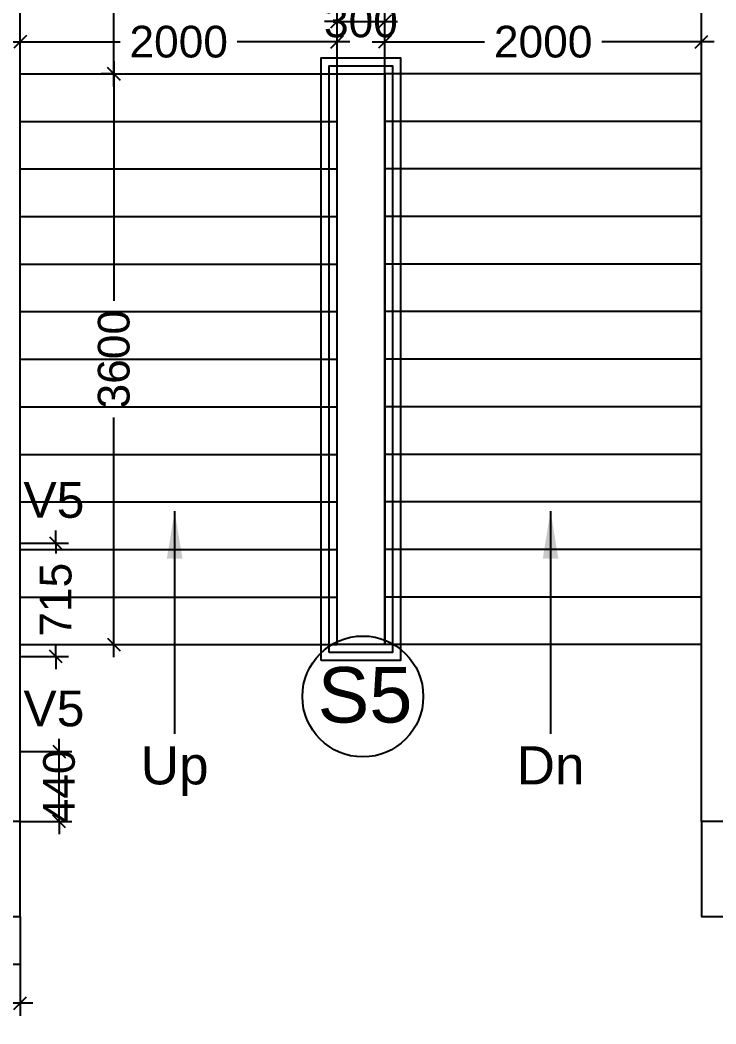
# Model space of a CAD drawing. Extents: x 7897917 to 8423973, y -6487334 to -6173396.
# Drawn here: x 8033764 to 8038154, y -6386697 to -6380366 of the extents above; entities that cross this region are included whole.
import ezdxf
from ezdxf.enums import TextEntityAlignment as Align

# ---------------------------------------------------------------- set-up
doc = ezdxf.new("R2010")
doc.units = 0
doc.header["$LTSCALE"] = 600
doc.header["$MEASUREMENT"] = 0
doc.header["$PDMODE"] = 35
doc.layers.get('0').update_dxf_attribs({"linetype": 'CONTINUOUS'})
doc.layers.get('Defpoints').update_dxf_attribs({"linetype": 'CONTINUOUS'})
for name, color, linetype in [('joinery', 7, 'CONTINUOUS'), ('LA-column', 3, 'CONTINUOUS'), ('Railing', 21, 'CONTINUOUS'), ('Staircase', 7, 'CONTINUOUS'), ('Stairscase', 7, 'CONTINUOUS'), ('STEPS', 7, 'CONTINUOUS'), ('Walls', 7, 'CONTINUOUS'), ('Working Dim', 5, 'CONTINUOUS')]:
    doc.layers.add(name, color=color, linetype=linetype)
doc.styles.add('ari', font='arial.ttf')
doc.styles.add('ARIAL', font='arial.ttf')
doc.dimstyles.new('int. dim', dxfattribs={"dimtxt": 450, "dimasz": 80, "dimexe": 80, "dimexo": 0, "dimgap": 70, "dimtad": 0, "dimdec": 0, "dimzin": 12, "dimdsep": 46, "dimtxsty": 'ari', "dimblk": 'OBLIQUE', "dimcen": 2, "dimdle": 80, "dimclrd": 256, "dimclre": 256, "dimclrt": 6, "dimadec": 0, "dimazin": 0, "dimtfac": 1, "dimtdec": 0, "dimtix": 1, "dimtmove": 2, "dimatfit": 3, "dimfxl": 1, "dimtolj": 1, "dimtzin": 0, "dimlwd": -1, "dimlwe": -1, "dimarcsym": 0})

# ---------------------------------------------------------------- blocks, each defined once
blk = doc.blocks.new('_Oblique')
at = {"color": 0, "linetype": 'ByBlock', "lineweight": -2}
blk.add_line((-0.5, -0.5), (0.5, 0.5), dxfattribs=at)
blk = doc.blocks.new('*D920')
at = {"layer": 'Defpoints', "color": 0, "transparency": 16777216}
for p in [(8033764.8, -6380503.7), (8033764.8, -6380705, 14.8), (8035764.4, -6380705, 1)]:
    blk.add_point(p, dxfattribs=at)
at = {"layer": 'Working Dim', "transparency": 16777216}
for p, q in [((8033764.8, -6380705), (8033764.8, -6380423.7)), ((8035764.4, -6380705), (8035764.4, -6380423.7)), ((8033684.8, -6380503.7), (8034394.6, -6380503.7)), ((8035844.4, -6380503.7), (8035134.6, -6380503.7))]:
    blk.add_line(p, q, dxfattribs=at)
at = {"layer": 'Working Dim', "transparency": 16777216, "xscale": 80, "yscale": 80, "zscale": 80, "rotation": 180}
blk.add_blockref('_Oblique', (8033764.8, -6380503.7), dxfattribs=at)
at = {"layer": 'Working Dim', "transparency": 16777216, "xscale": 80, "yscale": 80, "zscale": 80}
blk.add_blockref('_Oblique', (8035764.4, -6380503.7), dxfattribs=at)
at = {"layer": 'Working Dim', "color": 6, "transparency": 16777216, "insert": (8034764.6, -6380503.7), "char_height": 200, "attachment_point": 5, "style": 'ari'}
blk.add_mtext('\\A1;2000', dxfattribs=at)
blk = doc.blocks.new('*D921')
at = {"layer": 'Defpoints', "color": 0, "transparency": 16777216}
for p in [(8038064, -6380503.7), (8036064.6, -6380705, 1), (8038064, -6380705, 14.8)]:
    blk.add_point(p, dxfattribs=at)
at = {"layer": 'Working Dim', "transparency": 16777216}
for p, q in [((8036064.6, -6380705), (8036064.6, -6380423.7)), ((8038064, -6380705), (8038064, -6380423.7)), ((8035984.6, -6380503.7), (8036694.3, -6380503.7)), ((8038144, -6380503.7), (8037434.3, -6380503.7))]:
    blk.add_line(p, q, dxfattribs=at)
at = {"layer": 'Working Dim', "transparency": 16777216, "xscale": 80, "yscale": 80, "zscale": 80, "rotation": 180}
blk.add_blockref('_Oblique', (8036064.6, -6380503.7), dxfattribs=at)
at = {"layer": 'Working Dim', "transparency": 16777216, "xscale": 80, "yscale": 80, "zscale": 80}
blk.add_blockref('_Oblique', (8038064, -6380503.7), dxfattribs=at)
at = {"layer": 'Working Dim', "color": 6, "transparency": 16777216, "insert": (8037064.3, -6380503.7), "char_height": 200, "attachment_point": 5, "style": 'ari'}
blk.add_mtext('\\A1;2000', dxfattribs=at)
blk = doc.blocks.new('*D922')
at = {"layer": 'Defpoints', "color": 0, "transparency": 16777216}
for p in [(8036064.6, -6380376.2), (8035764.4, -6380705), (8036064.6, -6380705, 1)]:
    blk.add_point(p, dxfattribs=at)
at = {"layer": 'Working Dim', "transparency": 16777216}
for p, q in [((8035764.4, -6380705), (8035764.4, -6380296.2)), ((8036064.6, -6380705), (8036064.6, -6380296.2)), ((8035764.4, -6380376.2), (8035684.4, -6380376.2)), ((8035764.4, -6380376.2), (8036064.6, -6380376.2)), ((8036064.6, -6380376.2), (8036144.6, -6380376.2))]:
    blk.add_line(p, q, dxfattribs=at)
at = {"layer": 'Working Dim', "transparency": 16777216, "xscale": 80, "yscale": 80, "zscale": 80}
blk.add_blockref('_Oblique', (8035764.4, -6380376.2), dxfattribs=at)
at = {"layer": 'Working Dim', "transparency": 16777216, "xscale": 80, "yscale": 80, "zscale": 80, "rotation": 180}
blk.add_blockref('_Oblique', (8036064.6, -6380376.2), dxfattribs=at)
at = {"layer": 'Working Dim', "color": 6, "transparency": 16777216, "insert": (8035914.5, -6380376.2), "char_height": 200, "attachment_point": 5, "style": 'ari'}
blk.add_mtext('\\A1;300', dxfattribs=at)
blk = doc.blocks.new('*D923')
at = {"layer": 'Defpoints', "color": 0, "transparency": 16777216}
for p in [(8034355.8, -6380705, 1), (8034355.8, -6380705), (8034077.1, -6384305, -0.1)]:
    blk.add_point(p, dxfattribs=at)
at = {"layer": 'Working Dim', "transparency": 16777216}
for p, q in [((8034355.8, -6380625), (8034355.8, -6382136.8)), ((8034355.8, -6380705), (8034275.8, -6380705)), ((8034355.8, -6384385), (8034355.8, -6382873.3)), ((8034077.1, -6384305), (8034435.8, -6384305))]:
    blk.add_line(p, q, dxfattribs=at)
at = {"layer": 'Working Dim', "transparency": 16777216, "xscale": 80, "yscale": 80, "zscale": 80}
for p, rotation in [((8034355.8, -6380705), 90), ((8034355.8, -6384305), 270)]:
    blk.add_blockref('_Oblique', p, dxfattribs=dict(at, rotation=rotation))
at = {"layer": 'Working Dim', "color": 6, "transparency": 16777216, "insert": (8034355.8, -6382505), "char_height": 200, "attachment_point": 5, "rotation": 90, "style": 'ari'}
blk.add_mtext('\\A1;3600', dxfattribs=at)
blk = doc.blocks.new('*D924')
at = {"layer": 'Defpoints', "color": 0, "transparency": 16777216}
for p in [(8034355.8, -6378704.6, 14.8), (8034355.8, -6378704.6), (8034355.8, -6380705, 1)]:
    blk.add_point(p, dxfattribs=at)
at = {"layer": 'Working Dim', "transparency": 16777216}
for p, q in [((8034355.8, -6378624.6), (8034355.8, -6379334.8)), ((8034355.8, -6378704.6), (8034275.8, -6378704.6)), ((8034355.8, -6380785), (8034355.8, -6380074.8)), ((8034355.8, -6380705), (8034275.8, -6380705))]:
    blk.add_line(p, q, dxfattribs=at)
at = {"layer": 'Working Dim', "transparency": 16777216, "xscale": 80, "yscale": 80, "zscale": 80}
for p, rotation in [((8034355.8, -6378704.6), 90), ((8034355.8, -6380705), 270)]:
    blk.add_blockref('_Oblique', p, dxfattribs=dict(at, rotation=rotation))
at = {"layer": 'Working Dim', "color": 6, "transparency": 16777216, "insert": (8034355.8, -6379704.8), "char_height": 200, "attachment_point": 5, "rotation": 90, "style": 'ari'}
blk.add_mtext('\\A1;2000', dxfattribs=at)
blk = doc.blocks.new('*D2495')
at = {"layer": 'Defpoints', "color": 0, "transparency": 16777216}
for p in [(8031433.7, -6386319.8, 8.2), (8033764.8, -6386319.8), (8033764.8, -6386565.7)]:
    blk.add_point(p, dxfattribs=at)
at = {"layer": 'Working Dim', "transparency": 16777216}
for p, q in [((8031433.7, -6386319.8), (8031433.7, -6386645.7)), ((8033764.8, -6386319.8), (8033764.8, -6386645.7)), ((8031353.7, -6386565.7), (8032229.2, -6386565.7)), ((8033844.8, -6386565.7), (8032969.2, -6386565.7))]:
    blk.add_line(p, q, dxfattribs=at)
at = {"layer": 'Working Dim', "transparency": 16777216, "xscale": 80, "yscale": 80, "zscale": 80, "rotation": 180}
blk.add_blockref('_Oblique', (8031433.7, -6386565.7), dxfattribs=at)
at = {"layer": 'Working Dim', "transparency": 16777216, "xscale": 80, "yscale": 80, "zscale": 80}
blk.add_blockref('_Oblique', (8033764.8, -6386565.7), dxfattribs=at)
at = {"layer": 'Working Dim', "color": 6, "transparency": 16777216, "insert": (8032599.2, -6386565.7), "char_height": 200, "attachment_point": 5, "style": 'ari'}
blk.add_mtext('\\A1;2330', dxfattribs=at)
blk = doc.blocks.new('*D2496')
at = {"layer": 'Defpoints', "color": 0, "transparency": 16777216}
for p in [(8033764.8, -6384979.8, 1.8), (8034010.7, -6384979.8), (8033764.8, -6385419.7, 3)]:
    blk.add_point(p, dxfattribs=at)
at = {"layer": 'Working Dim', "transparency": 16777216}
for p, q in [((8034010.7, -6384979.8), (8034010.7, -6384899.8)), ((8033764.8, -6384979.8), (8034090.7, -6384979.8)), ((8034010.7, -6385419.7), (8034010.7, -6384979.8)), ((8033764.8, -6385419.7), (8034090.7, -6385419.7)), ((8034010.7, -6385419.7), (8034010.7, -6385499.7))]:
    blk.add_line(p, q, dxfattribs=at)
at = {"layer": 'Working Dim', "transparency": 16777216, "xscale": 80, "yscale": 80, "zscale": 80}
for p, rotation in [((8034010.7, -6384979.8), 270), ((8034010.7, -6385419.7), 90)]:
    blk.add_blockref('_Oblique', p, dxfattribs=dict(at, rotation=rotation))
at = {"layer": 'Working Dim', "color": 6, "transparency": 16777216, "insert": (8034010.7, -6385199.7), "char_height": 200, "attachment_point": 5, "rotation": 90, "style": 'ari'}
blk.add_mtext('\\A1;440', dxfattribs=at)
blk = doc.blocks.new('*D2497')
at = {"layer": 'Defpoints', "color": 0, "transparency": 16777216}
for p in [(8033763.8, -6383664.8, 1.8), (8033989.6, -6383664.8), (8033763.8, -6384379.7, 6.9)]:
    blk.add_point(p, dxfattribs=at)
at = {"layer": 'Working Dim', "transparency": 16777216}
for p, q in [((8033989.6, -6383664.8), (8033989.6, -6383584.8)), ((8033763.8, -6383664.8), (8034069.6, -6383664.8)), ((8033989.6, -6383664.8), (8033989.6, -6383731.3)), ((8033989.6, -6384379.7), (8033989.6, -6384313.1)), ((8033763.8, -6384379.7), (8034069.6, -6384379.7)), ((8033989.6, -6384379.7), (8033989.6, -6384459.7))]:
    blk.add_line(p, q, dxfattribs=at)
at = {"layer": 'Working Dim', "transparency": 16777216, "xscale": 80, "yscale": 80, "zscale": 80}
for p, rotation in [((8033989.6, -6383664.8), 270), ((8033989.6, -6384379.7), 90)]:
    blk.add_blockref('_Oblique', p, dxfattribs=dict(at, rotation=rotation))
at = {"layer": 'Working Dim', "color": 6, "transparency": 16777216, "insert": (8033989.6, -6384022.2), "char_height": 200, "attachment_point": 5, "rotation": 90, "style": 'ari'}
blk.add_mtext('\\A1;715', dxfattribs=at)

msp = doc.modelspace()

# ---------------------------------------------------------------- linework, layer by layer
msp.add_circle((8035926.546, -6384632.029), 381.426)
at = {"layer": 'LA-column', "color": 2}
for points, elevation in [([(8033764.813, -6386019.685), (8033764.813, -6385419.685), (8033164.813, -6385419.685), (8033164.813, -6386019.685)], 5.131), ([(8038664.016, -6386019.685), (8038664.016, -6385419.685), (8038064.016, -6385419.685), (8038064.016, -6386019.685)], 1.031)]:
    msp.add_lwpolyline(points, close=True, dxfattribs=dict(at, elevation=elevation))
at = {"layer": 'Railing', "linetype": 'Continuous'}
msp.add_line((8038063.913, -6385419.722), (8038063.913, -6378704.679), dxfattribs=at)
at = {"layer": 'Railing', "linetype": 'Continuous', "elevation": -18.481}
for points in [[(8035664.365, -6384405.028), (8035664.365, -6380605.026), (8036164.635, -6380605.026), (8036164.635, -6384405.028)], [(8035714.366, -6384355.028), (8035714.366, -6380655.027), (8036114.634, -6380655.027), (8036114.634, -6384355.028)]]:
    msp.add_lwpolyline(points, close=True, dxfattribs=at)
at = {"layer": 'Stairscase', "color": 7, "linetype": 'Continuous'}
for p, q in [((8035764.5, -6380705.027, -18.481), (8035764.5, -6378704.678, -18.481)), ((8036064.5, -6380705.027, -18.481), (8036064.5, -6378704.678, -18.481)), ((8033764.366, -6380705.027, -18.481), (8035764.366, -6380705.027, -18.481)), ((8035764.366, -6384305.027, -18.481), (8035764.366, -6380705.027, -18.481)), ((8036064.634, -6384305.027, -18.481), (8036064.634, -6380705.027, -18.481)), ((8038064.634, -6380705.027, -18.481), (8036064.634, -6380705.027, -18.481)), ((8033764.366, -6381005.027, -18.481), (8035764.366, -6381005.027, -18.481)), ((8038064.634, -6381005.027, -18.481), (8036064.634, -6381005.027, -18.481)), ((8033764.366, -6381305.027, -18.481), (8035764.366, -6381305.027, -18.481)), ((8038064.634, -6381305.027, -18.481), (8036064.634, -6381305.027, -18.481)), ((8033764.366, -6381605.027, -18.481), (8035764.366, -6381605.027, -18.481)), ((8038064.634, -6381605.027, -18.481), (8036064.634, -6381605.027, -18.481)), ((8033764.366, -6381905.027, -18.481), (8035764.366, -6381905.027, -18.481)), ((8038064.634, -6381905.027, -18.481), (8036064.634, -6381905.027, -18.481)), ((8033764.366, -6382205.027, -18.481), (8035764.366, -6382205.027, -18.481)), ((8038064.631, -6382205.027, -18.481), (8036064.634, -6382205.027, -18.481)), ((8033764.366, -6382505.027, -18.481), (8035764.366, -6382505.027, -18.481)), ((8038064.633, -6382505.027, -18.481), (8036064.634, -6382505.027, -18.481)), ((8033764.366, -6382805.027, -18.481), (8035764.366, -6382805.027, -18.481)), ((8038064.634, -6382805.027, -18.481), (8036064.634, -6382805.027, -18.481)), ((8033764.366, -6383105.027, -18.481), (8035764.366, -6383105.027, -18.481)), ((8038064.634, -6383105.027, -18.481), (8036064.634, -6383105.027, -18.481)), ((8033764.366, -6383405.027, -18.481), (8035764.366, -6383405.027, -18.481)), ((8038064.634, -6383405.027, -18.481), (8036064.634, -6383405.027, -18.481)), ((8033764.366, -6383705.027, -18.481), (8035764.366, -6383705.027, -18.481)), ((8038064.634, -6383705.027, -18.481), (8036064.634, -6383705.027, -18.481)), ((8033764.366, -6384005.027, -18.481), (8035764.366, -6384005.027, -18.481)), ((8038064.634, -6384005.027, -18.481), (8036064.634, -6384005.027, -18.481)), ((8033764.366, -6384305.027, -18.481), (8035764.366, -6384305.027, -18.481)), ((8038064.634, -6384305.027, -18.481), (8036064.634, -6384305.027, -18.481))]:
    msp.add_line(p, q, dxfattribs=at)
at = {"layer": 'Stairscase', "color": 7, "linetype": 'Continuous', "elevation": -18.481}
msp.add_lwpolyline([(8035764.366, -6384305.027), (8035764.366, -6380705.027), (8036064.634, -6380705.027), (8036064.634, -6384305.027)], close=True, dxfattribs=at)
at = {"layer": 'Walls', "linetype": 'Continuous'}
for p, q in [((8033763.813, -6385419.685, -2.972), (8033763.813, -6378704.724, -2.972)), ((8033764.806, -6385419.79), (8033764.806, -6378704.677)), ((8033764.813, -6386019.667, -30.005), (8033764.813, -6386319.759, -30.005)), ((8031433.589, -6386319.759, -2.972), (8033764.813, -6386319.759, -2.972))]:
    msp.add_line(p, q, dxfattribs=at)

# ---------------------------------------------------------------- texts
at = {"layer": 'joinery', "style": 'ari'}
for p in [(8033977.399, -6383505.074, -6.325), (8033977.49, -6383505.139, -1.194), (8033977.464, -6384819.984, -1.194), (8033977.554, -6384820.049, 3.937)]:
    msp.add_text('V5', height=225, dxfattribs=at).set_placement(p, align=Align.CENTER)
at = {"layer": 'Staircase', "color": 7, "linetype": 'Continuous', "style": 'ARIAL'}
for s, p in [('Up', (8034739.396, -6385186.24)), ('Dn', (8037111.148, -6385186.24))]:
    msp.add_text(s, height=240, dxfattribs=at).set_placement(p, align=Align.CENTER)
at = {"layer": 'STEPS', "color": 6, "style": 'ARIAL'}
msp.add_text('S5', height=350, dxfattribs=at).set_placement((8035940.273, -6384796.412), align=Align.CENTER)

# ---------------------------------------------------------------- dimensions: what is measured, and where the dimension line sits
at = {"layer": 'Working Dim'}
for base, p1, p2, picture, middle in [((8034355.83, -6378704.626, -19.512), (8034355.83, -6380705.027, -18.481), (8034355.83, -6378704.626, -4.682), '*D924', (8034355.83, -6379704.827, -19.512)), ((8034355.83, -6380705.027, -19.512), (8034077.093, -6384305.027, -19.606), (8034355.83, -6380705.027, -18.481), '*D923', (8034355.83, -6382505.027, -19.512)), ((8033989.649, -6383664.759, -2.972), (8033763.813, -6384379.669, 3.937), (8033763.813, -6383664.759, -1.194), '*D2497', (8033989.649, -6384022.214, -2.972)), ((8034010.716, -6384979.759, -2.972), (8033764.813, -6385419.685), (8033764.813, -6384979.759, -1.194), '*D2496', (8034010.716, -6385199.722, -2.972))]:
    dim = msp.add_linear_dim(base=base, p1=p1, p2=p2, angle=90, dimstyle='int. dim', override={"dimtxt": 200}, dxfattribs=at)
    dim.commit()
    dim.dimension.update_dxf_attribs({"geometry": picture, "text_midpoint": middle})
for base, p1, p2, picture, middle in [((8036064.634, -6380376.154, -19.512), (8035764.401, -6380705.027, -19.512), (8036064.634, -6380705.027, -18.481), '*D922', (8035914.517, -6380376.154, -19.512)), ((8033764.813, -6380503.745, -19.512), (8035764.401, -6380705.027, -18.481), (8033764.813, -6380705.027, -4.682), '*D920', (8034764.607, -6380503.745, -19.512))]:
    dim = msp.add_linear_dim(base=base, p1=p1, p2=p2, dimstyle='int. dim', override={"dimtxt": 200}, dxfattribs=at)
    dim.commit()
    dim.dimension.update_dxf_attribs({"geometry": picture, "text_midpoint": middle})
for base, p1, p2, text, picture, middle in [((8038064.011, -6380503.745, -19.512), (8036064.634, -6380705.027, -18.481), (8038064.011, -6380705.027, -4.682), '2000', '*D921', (8037064.322, -6380503.745, -19.512)), ((8033764.813, -6386565.721, -2.972), (8031433.676, -6386319.759, 5.198), (8033764.813, -6386319.759, -2.972), '2330', '*D2495', (8032599.244, -6386565.721, -2.972))]:
    dim = msp.add_linear_dim(base=base, p1=p1, p2=p2, text=text, dimstyle='int. dim', override={"dimtxt": 200}, dxfattribs=at)
    dim.commit()
    dim.dimension.update_dxf_attribs({"geometry": picture, "text_midpoint": middle})

# ---------------------------------------------------------------- leaders
at = {"layer": 'Staircase', "color": 7, "linetype": 'Continuous'}
for points in [[(8034739.181, -6383463.339, 3.421), (8034739.181, -6384867.568, 3.421)], [(8037110.933, -6383463.339, 3.421), (8037110.933, -6384867.568, 3.421)]]:
    msp.add_leader(points, dimstyle='int. dim', override={"dimasz": 300, "dimgap": 70, "dimtad": 0, "dimclrd": 256}, dxfattribs=at)

doc.saveas('drawing.dxf')
